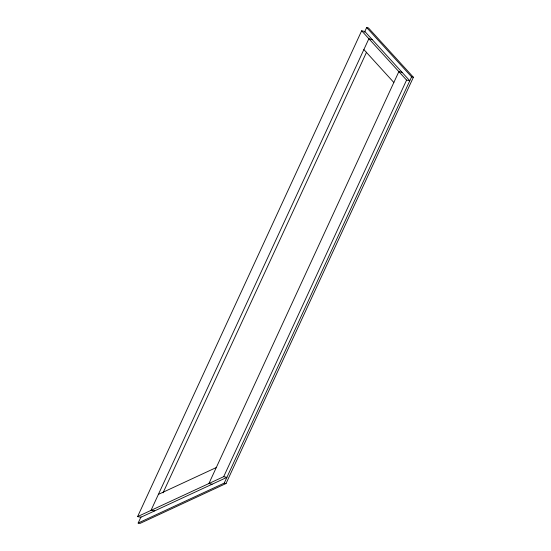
<?xml version="1.0" encoding="UTF-8"?>
<svg xmlns="http://www.w3.org/2000/svg" width="551" height="551" viewBox="0 0 551 551"><rect width="100%" height="100%" fill="white"/><g stroke="black" fill="none" stroke-linecap="round" stroke-linejoin="round"><path stroke-width="0.83" d="M137.605 516.604L223.699 476.67L226.902 477.366L140.808 517.299L137.605 516.604L361.656 30.794L364.838 31.483L409.779 80.79L406.576 80.095L361.656 30.794M364.493 32.24L366.656 27.55L368.454 27.943L413.395 77.243L226.048 483.509L139.954 523.45L138.149 523.057L141.035 516.804M163.013 492.876L366.553 52.2M223.699 476.67L406.576 80.095M138.149 523.057L224.243 483.117L411.597 76.851L366.656 27.55M158.385 494.399L216.281 467.537M154.714 510.853L151.002 510.391L368.881 38.715L372.324 39.7M402.051 72.326L398.848 71.63L208.912 483.53L212.107 484.226M411.597 76.851L413.395 77.243M224.243 483.117L226.048 483.509M363.867 49.569L393.841 82.492"/></g></svg>
